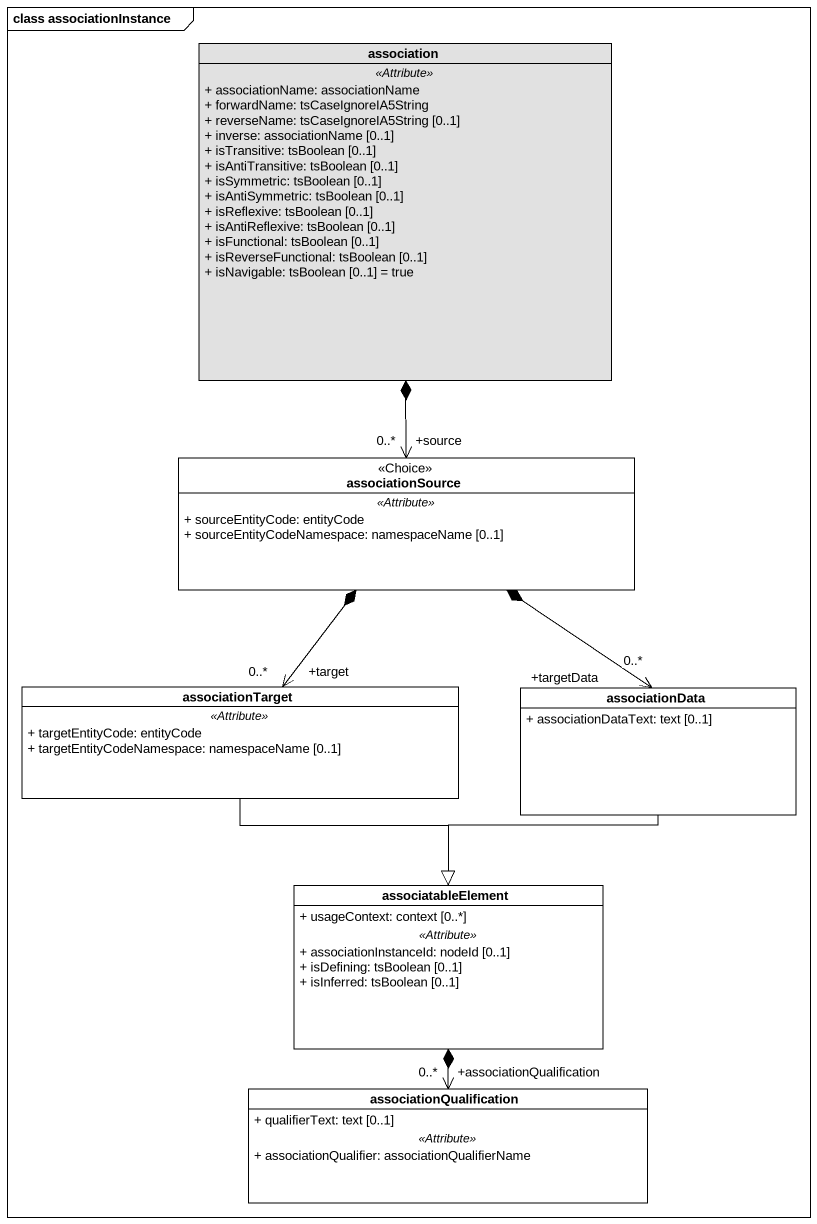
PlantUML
@startuml
mainframe class associationInstance
hide circle
hide empty members
skinparam classAttributeIconSize 0
class association #E1E1E1 {
  .. <<Attribute>> ..
  + associationName: associationName
  + forwardName: tsCaseIgnoreIA5String
  + reverseName: tsCaseIgnoreIA5String [0..1]
  + inverse: associationName [0..1]
  + isTransitive: tsBoolean [0..1]
  + isAntiTransitive: tsBoolean [0..1]
  + isSymmetric: tsBoolean [0..1]
  + isAntiSymmetric: tsBoolean [0..1]
  + isReflexive: tsBoolean [0..1]
  + isAntiReflexive: tsBoolean [0..1]
  + isFunctional: tsBoolean [0..1]
  + isReverseFunctional: tsBoolean [0..1]
  + isNavigable: tsBoolean [0..1] = true
}
class associationSource <<Choice>> #FFFFFF {
  .. <<Attribute>> ..
  + sourceEntityCode: entityCode
  + sourceEntityCodeNamespace: namespaceName [0..1]
}
class associationTarget #FFFFFF {
  .. <<Attribute>> ..
  + targetEntityCode: entityCode
  + targetEntityCodeNamespace: namespaceName [0..1]
}
class associationData #FFFFFF {
  + associationDataText: text [0..1]
}
class associatableElement #FFFFFF {
  + usageContext: context [0..*]
  .. <<Attribute>> ..
  + associationInstanceId: nodeId [0..1]
  + isDefining: tsBoolean [0..1]
  + isInferred: tsBoolean [0..1]
}
class associationQualification #FFFFFF {
  + qualifierText: text [0..1]
  .. <<Attribute>> ..
  + associationQualifier: associationQualifierName
}
associationSource "+source\n0..*" <-up-* association
associationTarget "+target\n0..*" <-up-* associationSource
associationTarget --|> associatableElement
associationData "+targetData\n0..*" <-up-* associationSource
associationData --|> associatableElement
associationQualification "+associationQualification\n0..*" <-up-* associatableElement
@enduml
